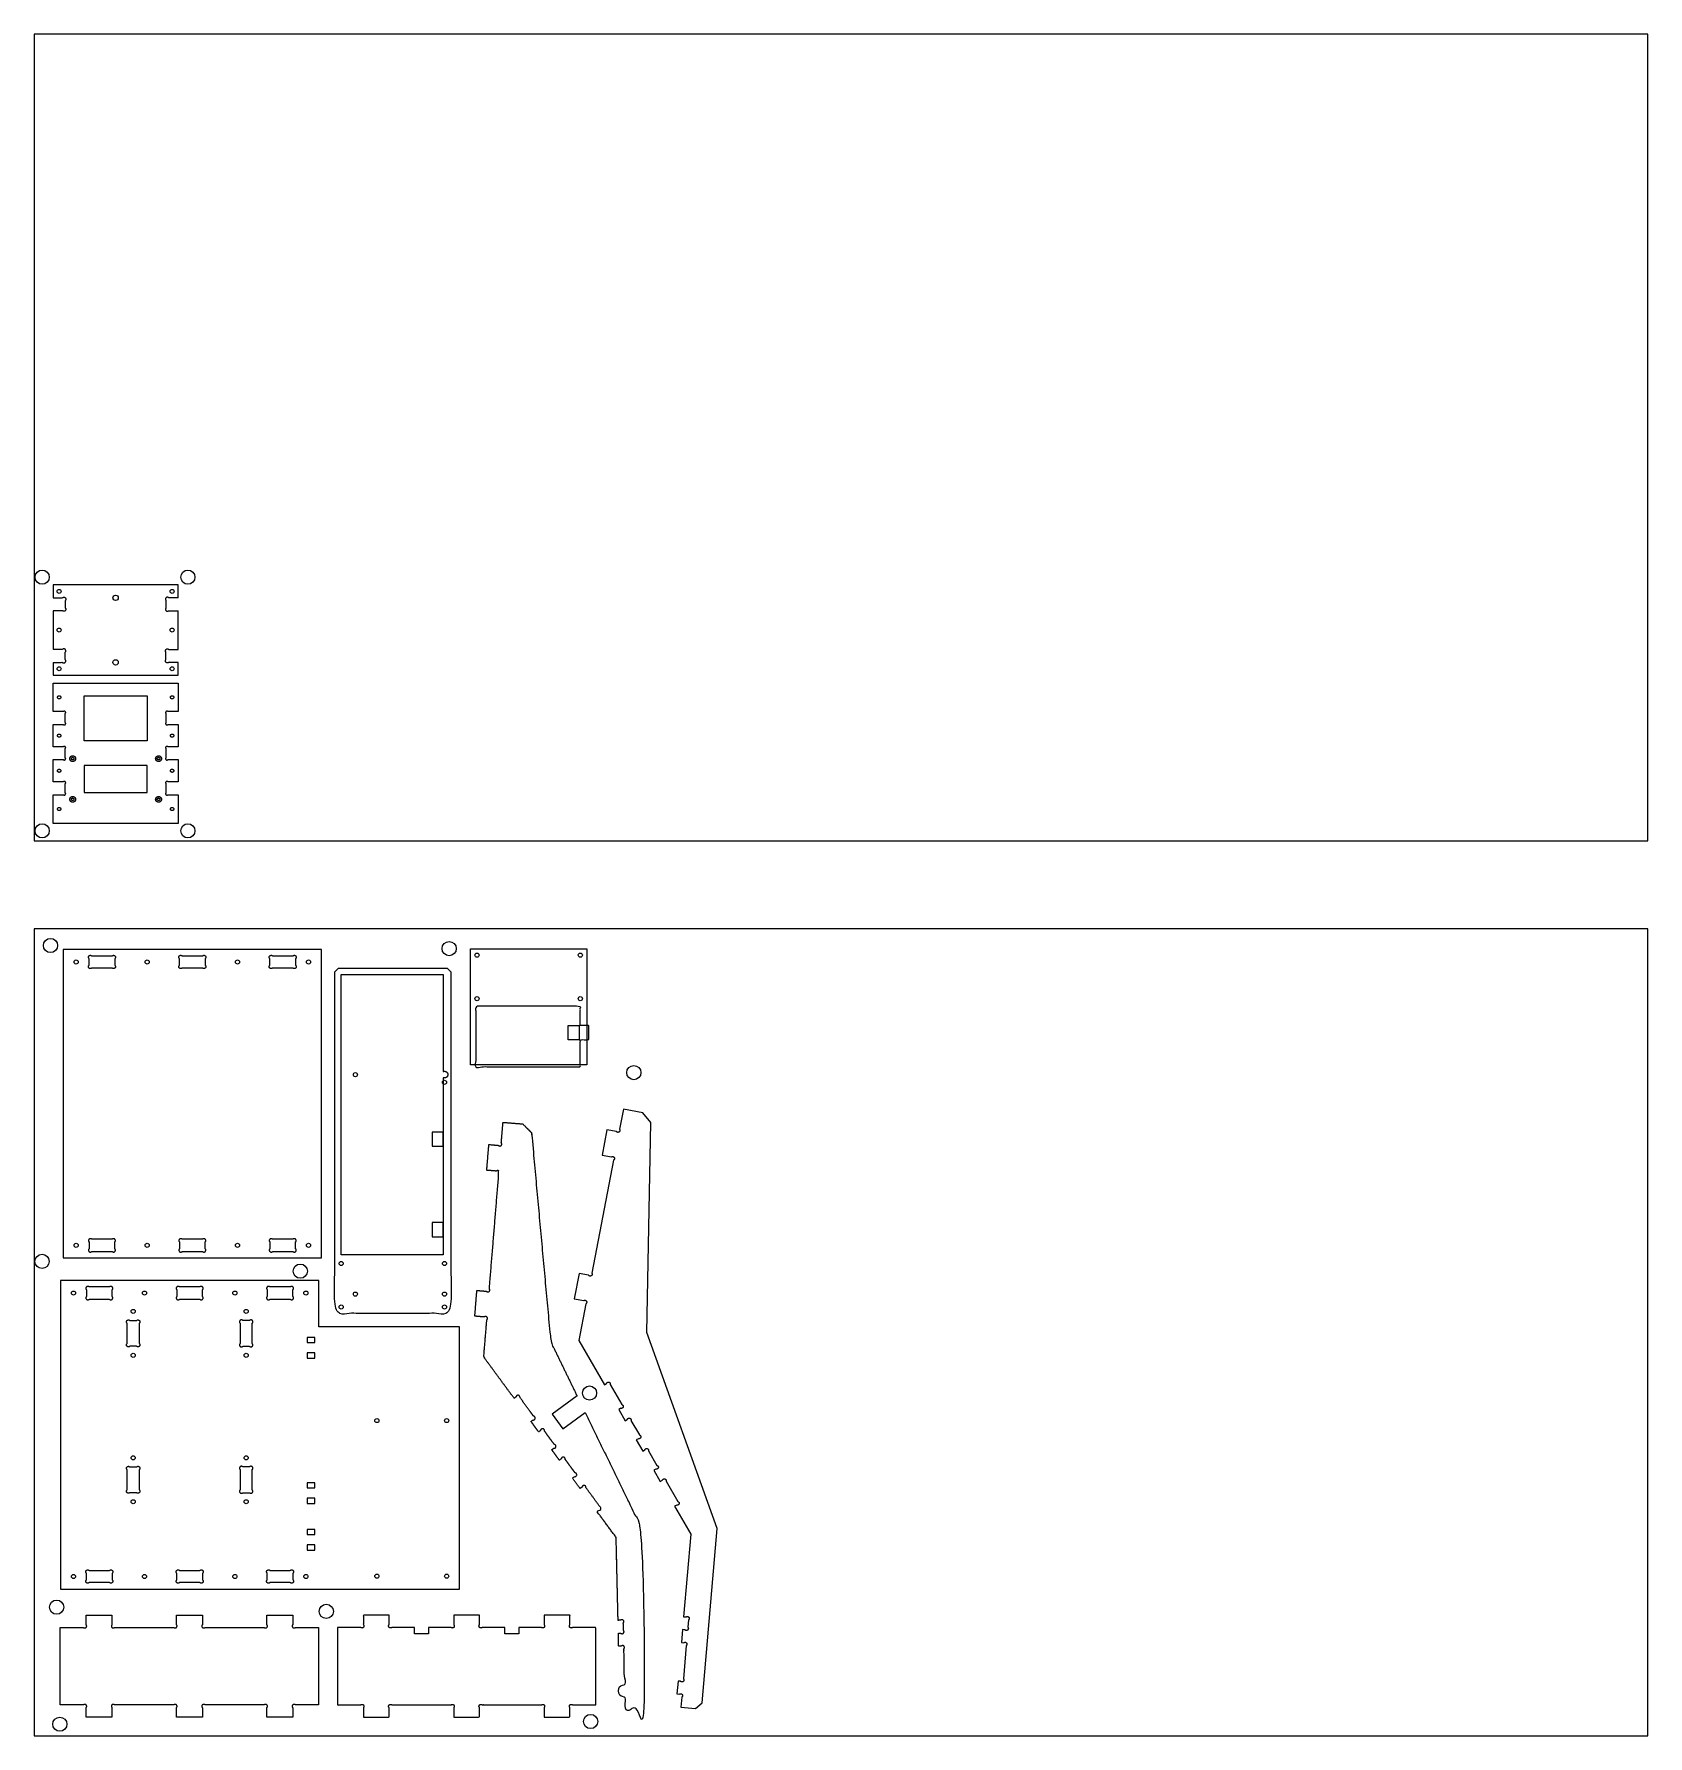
# Model space of a CAD drawing. Header units: millimetres. Extents: x 0 to 2500, y 0 to 2636.
import ezdxf

# ---------------------------------------------------------------- set-up
doc = ezdxf.new("R2010")
doc.units = ezdxf.units.MM
doc.header["$MEASUREMENT"] = 0
for name, color, linetype, true_color in [('cutout', 18, 'Continuous', 0x000000), ('drill 17mm', 30, 'Continuous', 0xff7f00), ('drill through', 111, 'Continuous', 0x7fffbf), ('HOLD DOWN', 40, 'Continuous', 0xffbf00), ('plat ref 8mm material', 18, 'Continuous', 0x000000), ('plate ref 19mm material', 18, 'Continuous', 0x000000), ('pocket 14mm', 6, 'Continuous', 0xff00ff), ('pocket 17mm', 15, 'Continuous', 0xbf3f3f), ('pocket 3mm', 30, 'Continuous', 0xff7f00)]:
    doc.layers.add(name, color=color, linetype=linetype, true_color=true_color)

msp = doc.modelspace()

# ---------------------------------------------------------------- linework, layer by layer
at = {"layer": 'cutout'}
for p, q in [((465.8, 1183.4), (471.8, 1189.4)), ((639.8, 1189.4), (645.8, 1183.4))]:
    msp.add_line(p, q, dxfattribs=at)
for points in [[(223.4, 1763), (223.4, 1783), (29.4, 1783), (29.4, 1763)], [(29.4, 1743), (29.4, 1683)], [(223.4, 1683), (223.4, 1743)], [(29.4, 1663), (29.4, 1643), (223.4, 1643), (223.4, 1663)], [(29.4, 1586.7), (29.4, 1631), (223.4, 1631), (223.4, 1586.7), (207.3, 1586.7)], [(45.4, 1586.7), (29.4, 1586.7)], [(48.4, 1569.7), (48.4, 1583.7)], [(204.4, 1583.7), (204.4, 1569.7)], [(45.4, 1532.3), (29.4, 1532.3), (29.4, 1566.7), (45.4, 1566.7)], [(207.3, 1566.7), (223.4, 1566.7), (223.4, 1532.3), (207.3, 1532.3)], [(48.4, 1515.3), (48.4, 1529.4)], [(204.4, 1529.4), (204.4, 1515.3)], [(45.4, 1478), (29.4, 1478), (29.4, 1512.3), (45.4, 1512.3)], [(207.3, 1512.3), (223.4, 1512.3), (223.4, 1478), (207.3, 1478)], [(207.3, 1458), (223.4, 1458), (223.4, 1413.6), (29.4, 1413.6), (29.4, 1458), (45.4, 1458)], [(48.4, 1460.9), (48.4, 1475)], [(204.4, 1475), (204.4, 1460.9)], [(85.2, 1193.7), (85.2, 1204.2)], [(89.5, 1208.4), (121, 1208.4)], [(121, 1189.4), (89.5, 1189.4)], [(125.2, 1204.2), (125.2, 1193.7)], [(225.2, 1193.7), (225.2, 1204.2)], [(229.5, 1208.4), (261, 1208.4)], [(261, 1189.4), (229.5, 1189.4)], [(265.2, 1204.2), (265.2, 1193.7)], [(365.2, 1193.7), (365.2, 1204.2)], [(369.5, 1208.4), (401, 1208.4)], [(401, 1189.4), (369.5, 1189.4)], [(405.2, 1204.2), (405.2, 1193.7)], [(1003.5, 60.2), (1002.1, 44.5), (1024.7, 42.6), (1034.8, 51.1), (1058.2, 321.5), (949.4, 625.1), (955.2, 950.1), (943.1, 965.2), (913, 971), (907, 939.7)], [(902, 936.3), (887.5, 939.1), (879.9, 899.8), (894.4, 897)], [(897.8, 892.1), (864, 717)], [(85.2, 765.2), (85.2, 754.7)], [(121, 769.4), (89.5, 769.4)], [(125.2, 754.7), (125.2, 765.2)], [(225.2, 765.2), (225.2, 754.7)], [(261, 769.4), (229.5, 769.4)], [(265.2, 754.7), (265.2, 765.2)], [(365.2, 765.2), (365.2, 754.7)], [(401, 769.4), (369.5, 769.4)], [(405.2, 754.7), (405.2, 765.2)], [(89.5, 750.4), (121, 750.4)], [(229.5, 750.4), (261, 750.4)], [(369.5, 750.4), (401, 750.4)], [(859, 713.7), (844.5, 716.5), (836.9, 677.2), (851.4, 674.4)], [(441.1, 633.5), (441.1, 705.5), (41.1, 705.5), (41.1, 227.5)], [(81.1, 691.2), (81.1, 680.7)], [(116.9, 695.5), (85.4, 695.5)], [(121.1, 680.7), (121.1, 691.2)], [(221.1, 691.2), (221.1, 680.7)], [(256.9, 695.5), (225.4, 695.5)], [(261.1, 680.7), (261.1, 691.2)], [(361.1, 691.2), (361.1, 680.7)], [(396.9, 695.5), (365.4, 695.5)], [(401.1, 680.7), (401.1, 691.2)], [(85.4, 676.5), (116.9, 676.5)], [(225.4, 676.5), (256.9, 676.5)], [(365.4, 676.5), (396.9, 676.5)], [(854.8, 669.4), (843.8, 612.8), (883.5, 544.1), (886.8, 545.9)], [(144.1, 607.8), (144.1, 639.3)], [(148.4, 643.6), (158.9, 643.6)], [(163.1, 639.3), (163.1, 607.8)], [(319.1, 639.3), (319.1, 607.8)], [(333.9, 643.6), (323.4, 643.6)], [(338.1, 607.8), (338.1, 639.3)], [(659.1, 227.5), (659.1, 633.5), (441.1, 633.5)], [(158.9, 603.6), (148.4, 603.6)], [(323.4, 603.6), (333.9, 603.6)], [(892.6, 544.4), (910.5, 513.3)], [(841.2, 526.7), (802.6, 498.3), (819.1, 475.8), (853.7, 501.1)], [(909, 507.5), (905.7, 505.6), (915.7, 488.3), (918.9, 490.2)], [(924.7, 488.6), (937.7, 466.2)], [(936.1, 460.4), (932.9, 458.6), (942.9, 441.2), (946.1, 443.1)], [(951.9, 441.6), (964.9, 419.1)], [(144.1, 381.1), (144.1, 412.6)], [(148.4, 416.8), (158.9, 416.8)], [(163.1, 412.6), (163.1, 381.1)], [(319.1, 412.6), (319.1, 381.1)], [(333.9, 416.8), (323.4, 416.8)], [(338.1, 381.1), (338.1, 412.6)], [(963.3, 413.4), (960.1, 411.5), (970.1, 394.2), (973.3, 396)], [(158.9, 376.8), (148.4, 376.8)], [(323.4, 376.8), (333.9, 376.8)], [(979.1, 394.5), (997, 363.4)], [(995.5, 357.6), (992.2, 355.7), (1017.2, 312.4), (1006.2, 184.7), (1009.9, 184.4)], [(81.1, 241.7), (81.1, 252.2)], [(85.4, 256.5), (116.9, 256.5)], [(116.9, 237.5), (85.4, 237.5)], [(121.1, 252.2), (121.1, 241.7)], [(221.1, 241.7), (221.1, 252.2)], [(225.4, 256.5), (256.9, 256.5)], [(256.9, 237.5), (225.4, 237.5)], [(261.1, 252.2), (261.1, 241.7)], [(361.1, 241.7), (361.1, 252.2)], [(365.4, 256.5), (396.9, 256.5)], [(396.9, 237.5), (365.4, 237.5)], [(401.1, 252.2), (401.1, 241.7)], [(41.1, 227.5), (441.1, 227.5)], [(441.1, 227.5), (659.1, 227.5)], [(80.7, 172.3), (80.7, 187.1), (120.7, 187.1), (120.7, 172.3)], [(220.7, 172.3), (220.7, 187.1), (260.7, 187.1), (260.7, 172.3)], [(360.7, 172.3), (360.7, 187.1), (400.7, 187.1), (400.7, 172.3)], [(76.4, 48.1), (40.7, 48.1), (40.7, 168.1), (76.4, 168.1)], [(124.9, 168.1), (216.4, 168.1)], [(264.9, 168.1), (356.4, 168.1)], [(404.9, 168.1), (440.7, 168.1)], [(440.7, 168.1), (440.7, 48.1), (404.9, 48.1)], [(611.1, 168.1), (611.1, 158.1), (589.1, 158.1)], [(589.1, 158.1), (589.1, 168.1)], [(751.1, 168.1), (751.1, 158.1), (729.1, 158.1)], [(729.1, 158.1), (729.1, 168.1)], [(1008.2, 164.4), (1004.5, 164.8), (1002.8, 144.8), (1006.5, 144.5)], [(1013.8, 179.8), (1012.8, 168.3)], [(1010.4, 139.9), (1005.9, 88.6)], [(1001.3, 84.7), (997.6, 85.1), (995.9, 65.1), (999.6, 64.8)], [(120.7, 43.8), (120.7, 29.1), (80.7, 29.1), (80.7, 43.8)], [(216.4, 48.1), (124.9, 48.1)], [(260.7, 43.8), (260.7, 29.1), (220.7, 29.1), (220.7, 43.8)], [(356.4, 48.1), (264.9, 48.1)], [(400.7, 43.8), (400.7, 29.1), (360.7, 29.1), (360.7, 43.8)]]:
    msp.add_lwpolyline(points, dxfattribs=at)
for points in [[(77.4, 1503.3), (77.4, 1461.3), (175.4, 1461.3), (175.4, 1503.3)], [(445.2, 1218.4), (45.2, 1218.4), (45.2, 740.4), (445.2, 740.4)], [(676.2, 1039.5), (676.2, 1219.5), (856.2, 1219.5), (856.2, 1039.5)], [(827.2, 1078.5), (827.2, 1100.5), (844.2, 1100.5), (844.2, 1078.5)], [(616.8, 935.4), (616.8, 913.4), (633.8, 913.4), (633.8, 935.4)], [(616.8, 795.4), (616.8, 773.4), (633.8, 773.4), (633.8, 795.4)], [(435.1, 609.4), (435.1, 617.4), (423.1, 617.4), (423.1, 609.4)], [(435.1, 585.4), (435.1, 593.4), (423.1, 593.4), (423.1, 585.4)], [(435.1, 384.1), (435.1, 392.1), (423.1, 392.1), (423.1, 384.1)], [(435.1, 360.1), (435.1, 368.1), (423.1, 368.1), (423.1, 360.1)], [(435.1, 311.9), (435.1, 319.9), (423.1, 319.9), (423.1, 311.9)], [(435.1, 287.9), (435.1, 295.9), (423.1, 295.9), (423.1, 287.9)]]:
    msp.add_lwpolyline(points, close=True, dxfattribs=at)
for centre, radius in [((38.9, 1773), 3.1), ((126.4, 1763), 4.1), ((213.9, 1773), 3.1), ((38.9, 1713), 3.1), ((213.9, 1713), 3.1), ((126.4, 1663), 4.1), ((38.9, 1653), 3.1), ((213.9, 1653), 3.1), ((65.2, 1198.9), 3.2), ((175.2, 1198.9), 3.2), ((315.2, 1198.9), 3.2), ((425.2, 1198.9), 3.2), ((65.2, 759.9), 3.2), ((175.2, 759.9), 3.2), ((315.2, 759.9), 3.2), ((425.2, 759.9), 3.2), ((61.1, 686), 3.2), ((171.1, 686), 3.2), ((311.1, 686), 3.2), ((421.1, 686), 3.2), ((153.6, 657.6), 3.2), ((328.6, 657.6), 3.2), ((153.6, 589.6), 3.2), ((328.6, 589.6), 3.2), ((531.1, 488.5), 3.2), ((639.1, 488.5), 3.2), ((153.6, 430.8), 3.2), ((328.6, 430.8), 3.2), ((153.6, 362.8), 3.2), ((328.6, 362.8), 3.2), ((61.1, 247), 3.2), ((171.1, 247), 3.2), ((311.1, 247), 3.2), ((421.1, 247), 3.2), ((531.1, 247.5), 3.2), ((639.1, 247.5), 3.2)]:
    msp.add_circle(centre, radius, dxfattribs=at)
for points, weights, knots in [([(29.4, 1763), (39.3, 1763), (44.1, 1763), (46.3, 1765.1), (48.4, 1763), (50.5, 1760.9), (48.4, 1758.7), (48.4, 1754), (48.4, 1747.2), (50.5, 1745.1), (48.4, 1743), (46.3, 1740.9), (44.1, 1743), (39.3, 1743), (29.4, 1743)], [1, 1, 1, 0.707106781187, 1, 0.707106781187, 1, 1, 1, 0.707106781187, 1, 0.707106781187, 1, 1, 1], [5.550924, 5.550924, 5.550924, 15.227108, 15.227108, 19.939497, 19.939497, 24.651886, 24.651886, 56.166604, 56.166604, 60.878993, 60.878993, 65.591382, 65.591382, 75.267566, 75.267566, 75.267566]), ([(223.4, 1763), (213.5, 1763), (208.6, 1763), (206.5, 1765.1), (204.4, 1763), (202.3, 1760.9), (204.4, 1758.7), (204.4, 1754), (204.4, 1747.2), (202.3, 1745.1), (204.4, 1743), (206.5, 1740.9), (208.6, 1743), (213.5, 1743), (223.4, 1743)], [1, 1, 1, 0.707106781187, 1, 0.707106781187, 1, 1, 1, 0.707106781187, 1, 0.707106781187, 1, 1, 1], [5.550924, 5.550924, 5.550924, 15.227108, 15.227108, 19.939497, 19.939497, 24.651886, 24.651886, 56.166604, 56.166604, 60.878993, 60.878993, 65.591382, 65.591382, 75.267566, 75.267566, 75.267566]), ([(29.4, 1663), (39.3, 1663), (44.1, 1663), (46.3, 1660.9), (48.4, 1663), (50.5, 1665.1), (48.4, 1667.2), (48.4, 1672), (48.4, 1678.7), (50.5, 1680.9), (48.4, 1683), (46.3, 1685.1), (44.1, 1683), (39.3, 1683), (29.4, 1683)], [1, 1, 1, 0.707106781187, 1, 0.707106781187, 1, 1, 1, 0.707106781187, 1, 0.707106781187, 1, 1, 1], [5.550924, 5.550924, 5.550924, 15.227108, 15.227108, 19.939497, 19.939497, 24.651886, 24.651886, 56.166604, 56.166604, 60.878993, 60.878993, 65.591382, 65.591382, 75.267566, 75.267566, 75.267566]), ([(223.4, 1663), (213.5, 1663), (208.6, 1663), (206.5, 1660.9), (204.4, 1663), (202.3, 1665.1), (204.4, 1667.2), (204.4, 1672), (204.4, 1678.7), (202.3, 1680.9), (204.4, 1683), (206.5, 1685.1), (208.6, 1683), (213.5, 1683), (223.4, 1683)], [1, 1, 1, 0.707106781187, 1, 0.707106781187, 1, 1, 1, 0.707106781187, 1, 0.707106781187, 1, 1, 1], [5.550924, 5.550924, 5.550924, 15.227108, 15.227108, 19.939497, 19.939497, 24.651886, 24.651886, 56.166604, 56.166604, 60.878993, 60.878993, 65.591382, 65.591382, 75.267566, 75.267566, 75.267566]), ([(41.4, 1608.9), (41.4, 1611.4), (38.9, 1611.4), (36.4, 1611.4), (36.4, 1608.9), (36.4, 1606.4), (38.9, 1606.4), (41.4, 1606.4), (41.4, 1608.9)], [1, 0.707106781187, 1, 0.707106781187, 1, 0.707106781187, 1, 0.707106781187, 1], [0, 0, 0, 3.926991, 3.926991, 7.853982, 7.853982, 11.780972, 11.780972, 15.707963, 15.707963, 15.707963]), ([(216.4, 1608.9), (216.4, 1611.4), (213.9, 1611.4), (211.4, 1611.4), (211.4, 1608.9), (211.4, 1606.4), (213.9, 1606.4), (216.4, 1606.4), (216.4, 1608.9)], [1, 0.707106781187, 1, 0.707106781187, 1, 0.707106781187, 1, 0.707106781187, 1], [0, 0, 0, 3.926991, 3.926991, 7.853982, 7.853982, 11.780972, 11.780972, 15.707963, 15.707963, 15.707963]), ([(41.4, 1549.5), (41.4, 1552), (38.9, 1552), (36.4, 1552), (36.4, 1549.5), (36.4, 1547), (38.9, 1547), (41.4, 1547), (41.4, 1549.5)], [1, 0.707106781187, 1, 0.707106781187, 1, 0.707106781187, 1, 0.707106781187, 1], [0, 0, 0, 3.926991, 3.926991, 7.853982, 7.853982, 11.780972, 11.780972, 15.707963, 15.707963, 15.707963]), ([(216.4, 1549.5), (216.4, 1552), (213.9, 1552), (211.4, 1552), (211.4, 1549.5), (211.4, 1547), (213.9, 1547), (216.4, 1547), (216.4, 1549.5)], [1, 0.707106781187, 1, 0.707106781187, 1, 0.707106781187, 1, 0.707106781187, 1], [0, 0, 0, 3.926991, 3.926991, 7.853982, 7.853982, 11.780972, 11.780972, 15.707963, 15.707963, 15.707963]), ([(61.9, 1513.8), (61.9, 1515.9), (59.9, 1515.9), (57.8, 1515.9), (57.8, 1513.8), (57.8, 1511.8), (59.9, 1511.8), (61.9, 1511.8), (61.9, 1513.8)], [1, 0.707106781187, 1, 0.707106781187, 1, 0.707106781187, 1, 0.707106781187, 1], [0, 0, 0, 3.220132, 3.220132, 6.440265, 6.440265, 9.660397, 9.660397, 12.88053, 12.88053, 12.88053]), ([(194.9, 1513.8), (194.9, 1515.9), (192.9, 1515.9), (190.8, 1515.9), (190.8, 1513.8), (190.8, 1511.8), (192.9, 1511.8), (194.9, 1511.8), (194.9, 1513.8)], [1, 0.707106781187, 1, 0.707106781187, 1, 0.707106781187, 1, 0.707106781187, 1], [0, 0, 0, 3.220132, 3.220132, 6.440265, 6.440265, 9.660397, 9.660397, 12.88053, 12.88053, 12.88053]), ([(41.4, 1495.1), (41.4, 1497.6), (38.9, 1497.6), (36.4, 1497.6), (36.4, 1495.1), (36.4, 1492.6), (38.9, 1492.6), (41.4, 1492.6), (41.4, 1495.1)], [1, 0.707106781187, 1, 0.707106781187, 1, 0.707106781187, 1, 0.707106781187, 1], [0, 0, 0, 3.926991, 3.926991, 7.853982, 7.853982, 11.780972, 11.780972, 15.707963, 15.707963, 15.707963]), ([(216.4, 1495.1), (216.4, 1497.6), (213.9, 1497.6), (211.4, 1497.6), (211.4, 1495.1), (211.4, 1492.6), (213.9, 1492.6), (216.4, 1492.6), (216.4, 1495.1)], [1, 0.707106781187, 1, 0.707106781187, 1, 0.707106781187, 1, 0.707106781187, 1], [0, 0, 0, 3.926991, 3.926991, 7.853982, 7.853982, 11.780972, 11.780972, 15.707963, 15.707963, 15.707963]), ([(61.9, 1450.8), (61.9, 1452.9), (59.9, 1452.9), (57.8, 1452.9), (57.8, 1450.8), (57.8, 1448.8), (59.9, 1448.8), (61.9, 1448.8), (61.9, 1450.8)], [1, 0.707106781187, 1, 0.707106781187, 1, 0.707106781187, 1, 0.707106781187, 1], [0, 0, 0, 3.220132, 3.220132, 6.440265, 6.440265, 9.660397, 9.660397, 12.88053, 12.88053, 12.88053]), ([(194.9, 1450.8), (194.9, 1452.9), (192.9, 1452.9), (190.8, 1452.9), (190.8, 1450.8), (190.8, 1448.8), (192.9, 1448.8), (194.9, 1448.8), (194.9, 1450.8)], [1, 0.707106781187, 1, 0.707106781187, 1, 0.707106781187, 1, 0.707106781187, 1], [0, 0, 0, 3.220132, 3.220132, 6.440265, 6.440265, 9.660397, 9.660397, 12.88053, 12.88053, 12.88053]), ([(41.4, 1435.8), (41.4, 1438.3), (38.9, 1438.3), (36.4, 1438.3), (36.4, 1435.8), (36.4, 1433.3), (38.9, 1433.3), (41.4, 1433.3), (41.4, 1435.8)], [1, 0.707106781187, 1, 0.707106781187, 1, 0.707106781187, 1, 0.707106781187, 1], [0, 0, 0, 3.926991, 3.926991, 7.853982, 7.853982, 11.780972, 11.780972, 15.707963, 15.707963, 15.707963]), ([(216.4, 1435.8), (216.4, 1438.3), (213.9, 1438.3), (211.4, 1438.3), (211.4, 1435.8), (211.4, 1433.3), (213.9, 1433.3), (216.4, 1433.3), (216.4, 1435.8)], [1, 0.707106781187, 1, 0.707106781187, 1, 0.707106781187, 1, 0.707106781187, 1], [0, 0, 0, 3.926991, 3.926991, 7.853982, 7.853982, 11.780972, 11.780972, 15.707963, 15.707963, 15.707963]), ([(746.6, 525.2), (745.1, 524.1), (743.6, 523), (720.1, 555), (696.6, 587), (699, 615.7), (701.4, 644.4), (703.6, 646.4), (701.7, 648.7), (699.8, 651), (697.5, 649), (690.1, 649.6), (682.8, 650.2), (684.4, 670.2), (686, 690.1), (693.4, 689.5), (700.7, 688.9), (702.7, 686.6), (705, 688.5), (707.3, 690.5), (705.3, 692.8), (712.6, 781.6), (719.9, 870.4), (722.2, 872.4), (720.2, 874.7), (718.3, 877), (716, 875), (708.6, 875.6), (701.3, 876.2), (702.9, 896.1), (704.5, 916.1), (711.9, 915.5), (719.2, 914.9), (721.2, 912.6), (723.5, 914.5), (725.8, 916.5), (723.8, 918.8), (725.1, 934.7), (726.4, 950.5), (741.7, 949.3), (757, 948), (763.8, 941.2), (770.7, 934.4), (785.5, 772.5), (800.3, 610.7), (820.8, 568.7), (841.2, 526.7)], [1, 1, 1, 1, 1, 1, 1, 0.707106781187, 1, 0.707106781187, 1, 1, 1, 1, 1, 1, 1, 0.707106781187, 1, 0.707106781187, 1, 1, 1, 0.707106781187, 1, 0.707106781187, 1, 1, 1, 1, 1, 1, 1, 0.707106781187, 1, 0.707106781187, 1, 1, 1, 1, 1, 1, 1, 1, 1, 1, 1], [-1880.857613, -1880.857613, -1880.857613, -1877.100254, -1877.100254, -1799.903688, -1799.903688, -1747.344985, -1747.344985, -1742.632596, -1742.632596, -1737.920207, -1737.920207, -1723.162848, -1723.162848, -1683.162848, -1683.162848, -1668.405489, -1668.405489, -1663.6931, -1663.6931, -1658.980711, -1658.980711, -1496.486425, -1496.486425, -1491.774036, -1491.774036, -1487.061648, -1487.061648, -1472.304288, -1472.304288, -1432.304288, -1432.304288, -1417.546929, -1417.546929, -1412.83454, -1412.83454, -1408.122151, -1408.122151, -1379.051743, -1379.051743, -1348.409168, -1348.409168, -1329.05016, -1329.05016, -1022.930491, -1022.930491, -929.38789, -929.38789, -929.38789]), ([(853.7, 501.1), (897.5, 410.9), (941.4, 320.8), (944.6, 185.1), (947.7, 49.4), (943.1, 44.6), (938.5, 39.8), (927.2, 39.6), (915.9, 39.3), (915.7, 47.2), (915.5, 55.1), (917.6, 57.2), (915.4, 59.3), (913.3, 61.4), (911.2, 59.2), (909.3, 59.2), (907.4, 59.1), (907.2, 69.1), (907, 79.1), (908.9, 79.2), (910.7, 79.2), (912.9, 77.1), (915, 79.3), (917, 81.5), (914.9, 83.5), (914.3, 109.3), (913.7, 135), (915.8, 137.2), (913.6, 139.3), (911.4, 141.3), (909.4, 139.2), (907.5, 139.1), (905.6, 139.1), (905.4, 149.1), (905.1, 159.1), (907, 159.1), (908.9, 159.2), (911.1, 157.1), (913.1, 159.3), (915.2, 161.4), (913, 163.5), (912.9, 169.3), (912.8, 175), (914.8, 177.2), (912.7, 179.3), (910.5, 181.3), (908.4, 179.2), (906.6, 179.1), (904.7, 179.1), (903.2, 243.2), (901.7, 307.3), (887, 327.4), (872.2, 347.6), (873.7, 348.7), (875.2, 349.8), (878.2, 349.4), (878.6, 352.3), (879.1, 355.3), (876.1, 355.7), (865.5, 370.2), (854.9, 384.7), (855.4, 387.6), (852.4, 388.1), (849.4, 388.6), (849, 385.6), (847.5, 384.5), (845.9, 383.4), (840, 391.4), (834.1, 399.5), (835.6, 400.6), (837.1, 401.7), (840.1, 401.3), (840.6, 404.2), (841, 407.2), (838.1, 407.6), (830.4, 418.1), (822.8, 428.5), (823.2, 431.5), (820.2, 431.9), (817.3, 432.4), (816.8, 429.4), (815.3, 428.3), (813.8, 427.2), (807.9, 435.3), (802, 443.3), (803.5, 444.4), (805, 445.6), (808, 445.1), (808.4, 448.1), (808.9, 451), (805.9, 451.5), (798.3, 461.9), (790.6, 472.4), (791.1, 475.3), (788.1, 475.8), (785.1, 476.2), (784.7, 473.3), (783.2, 472.2), (781.6, 471), (775.7, 479.1), (769.8, 487.2), (771.3, 488.3), (772.9, 489.4), (775.8, 488.9), (776.3, 491.9), (776.7, 494.9), (773.8, 495.3), (763.2, 509.8), (752.6, 524.3), (753, 527.2), (750, 527.7), (747.1, 528.1), (746.6, 525.2)], [1, 1, 1, 1, 1, 1, 1, 1, 1, 1, 1, 0.707106781187, 1, 0.707106781187, 1, 1, 1, 1, 1, 1, 1, 0.707106781187, 1, 0.707106781187, 1, 1, 1, 0.707106781187, 1, 0.707106781187, 1, 1, 1, 1, 1, 1, 1, 0.707106781187, 1, 0.707106781187, 1, 1, 1, 0.707106781187, 1, 0.707106781187, 1, 1, 1, 1, 1, 1, 1, 1, 1, 0.707106781187, 1, 0.707106781187, 1, 1, 1, 0.707106781187, 1, 0.707106781187, 1, 1, 1, 1, 1, 1, 1, 0.707106781187, 1, 0.707106781187, 1, 1, 1, 0.707106781187, 1, 0.707106781187, 1, 1, 1, 1, 1, 1, 1, 0.707106781187, 1, 0.707106781187, 1, 1, 1, 0.707106781187, 1, 0.707106781187, 1, 1, 1, 1, 1, 1, 1, 0.707106781187, 1, 0.707106781187, 1, 1, 1, 0.707106781187, 1, 0.707106781187, 1], [-900.905678, -900.905678, -900.905678, -700.199289, -700.199289, -688.033905, -688.033905, -674.760799, -674.760799, -652.147116, -652.147116, -636.389756, -636.389756, -631.677367, -631.677367, -626.964979, -626.964979, -623.207619, -623.207619, -603.207619, -603.207619, -599.45026, -599.45026, -594.737871, -594.737871, -590.025482, -590.025482, -538.510763, -538.510763, -533.798374, -533.798374, -529.085985, -529.085985, -525.328626, -525.328626, -505.328626, -505.328626, -501.571267, -501.571267, -496.858878, -496.858878, -492.146489, -492.146489, -480.63177, -480.63177, -475.919381, -475.919381, -471.206992, -471.206992, -467.449633, -467.449633, -327.449633, -327.449633, -278.832017, -278.832017, -275.074658, -275.074658, -270.362269, -270.362269, -265.64988, -265.64988, -229.773998, -229.773998, -225.061609, -225.061609, -220.34922, -220.34922, -216.59186, -216.59186, -197.144814, -197.144814, -193.387455, -193.387455, -188.675066, -188.675066, -183.962677, -183.962677, -158.086795, -158.086795, -153.374406, -153.374406, -148.662017, -148.662017, -144.904657, -144.904657, -125.457611, -125.457611, -121.700252, -121.700252, -116.987863, -116.987863, -112.275474, -112.275474, -86.399592, -86.399592, -81.687203, -81.687203, -76.974814, -76.974814, -73.217455, -73.217455, -53.770408, -53.770408, -50.013049, -50.013049, -45.30066, -45.30066, -40.588271, -40.588271, -4.712389, -4.712389, 0, 0, 4.712389, 4.712389, 4.712389]), ([(589.1, 168.1), (571.7, 168.1), (554.4, 168.1), (552.2, 166), (550.1, 168.1), (548, 170.2), (550.1, 172.3), (550.1, 179.7), (550.1, 187.1), (530.1, 187.1), (510.1, 187.1), (510.1, 179.7), (510.1, 172.3), (512.2, 170.2), (510.1, 168.1), (508, 166), (505.9, 168.1), (488, 168.1), (470.1, 168.1), (470.1, 108.1), (470.1, 48.1), (488, 48.1), (505.9, 48.1), (508, 50.2), (510.1, 48.1), (512.2, 46), (510.1, 43.8), (510.1, 36.5), (510.1, 29.1), (530.1, 29.1), (550.1, 29.1), (550.1, 36.5), (550.1, 43.8)], [1, 1, 1, 0.707106781187, 1, 0.707106781187, 1, 1, 1, 1, 1, 1, 1, 0.707106781187, 1, 0.707106781187, 1, 1, 1, 1, 1, 1, 1, 0.707106781187, 1, 0.707106781187, 1, 1, 1, 1, 1, 1, 1], [-437.81849, -437.81849, -437.81849, -403.06113, -403.06113, -398.348741, -398.348741, -393.636352, -393.636352, -378.878993, -378.878993, -338.878993, -338.878993, -324.121634, -324.121634, -319.409245, -319.409245, -314.696856, -314.696856, -278.939497, -278.939497, -158.939497, -158.939497, -123.182137, -123.182137, -118.469748, -118.469748, -113.757359, -113.757359, -99, -99, -59, -59, -44.242641, -44.242641, -44.242641]), ([(550.1, 43.8), (548, 46), (550.1, 48.1), (552.2, 50.2), (554.4, 48.1), (600.1, 48.1), (645.9, 48.1), (648, 50.2), (650.1, 48.1), (652.2, 46), (650.1, 43.8), (650.1, 36.5), (650.1, 29.1), (670.1, 29.1), (690.1, 29.1), (690.1, 36.5), (690.1, 43.8), (688, 46), (690.1, 48.1), (692.2, 50.2), (694.4, 48.1), (740.1, 48.1), (785.9, 48.1), (788, 50.2), (790.1, 48.1), (792.2, 46), (790.1, 43.8), (790.1, 36.5), (790.1, 29.1), (810.1, 29.1), (830.1, 29.1), (830.1, 36.5), (830.1, 43.8), (828, 46), (830.1, 48.1), (832.2, 50.2), (834.4, 48.1), (852.2, 48.1), (870.1, 48.1), (870.1, 108.1), (870.1, 168.1), (852.2, 168.1), (834.4, 168.1), (832.2, 166), (830.1, 168.1), (828, 170.2), (830.1, 172.3), (830.1, 179.7), (830.1, 187.1), (810.1, 187.1), (790.1, 187.1), (790.1, 179.7), (790.1, 172.3), (792.2, 170.2), (790.1, 168.1), (788, 166), (785.9, 168.1), (768.5, 168.1), (751.1, 168.1)], [1, 0.707106781187, 1, 0.707106781187, 1, 1, 1, 0.707106781187, 1, 0.707106781187, 1, 1, 1, 1, 1, 1, 1, 0.707106781187, 1, 0.707106781187, 1, 1, 1, 0.707106781187, 1, 0.707106781187, 1, 1, 1, 1, 1, 1, 1, 0.707106781187, 1, 0.707106781187, 1, 1, 1, 1, 1, 1, 1, 0.707106781187, 1, 0.707106781187, 1, 1, 1, 1, 1, 1, 1, 0.707106781187, 1, 0.707106781187, 1, 1, 1], [-1323.5166, -1323.5166, -1323.5166, -1318.804211, -1318.804211, -1314.091822, -1314.091822, -1222.577103, -1222.577103, -1217.864714, -1217.864714, -1213.152325, -1213.152325, -1198.394966, -1198.394966, -1158.394966, -1158.394966, -1143.637607, -1143.637607, -1138.925218, -1138.925218, -1134.212829, -1134.212829, -1042.69811, -1042.69811, -1037.985721, -1037.985721, -1033.273332, -1033.273332, -1018.515973, -1018.515973, -978.515973, -978.515973, -963.758613, -963.758613, -959.046224, -959.046224, -954.333835, -954.333835, -918.576476, -918.576476, -798.576476, -798.576476, -762.819117, -762.819117, -758.106728, -758.106728, -753.394339, -753.394339, -738.63698, -738.63698, -698.63698, -698.63698, -683.87962, -683.87962, -679.167231, -679.167231, -674.454842, -674.454842, -639.697483, -639.697483, -639.697483]), ([(729.1, 168.1), (711.7, 168.1), (694.4, 168.1), (692.2, 166), (690.1, 168.1), (688, 170.2), (690.1, 172.3), (690.1, 179.7), (690.1, 187.1), (670.1, 187.1), (650.1, 187.1), (650.1, 179.7), (650.1, 172.3), (652.2, 170.2), (650.1, 168.1), (648, 166), (645.9, 168.1), (628.5, 168.1), (611.1, 168.1)], [1, 1, 1, 0.707106781187, 1, 0.707106781187, 1, 1, 1, 1, 1, 1, 1, 0.707106781187, 1, 0.707106781187, 1, 1, 1], [-617.697483, -617.697483, -617.697483, -582.940124, -582.940124, -578.227735, -578.227735, -573.515346, -573.515346, -558.757986, -558.757986, -518.757986, -518.757986, -504.000627, -504.000627, -499.288238, -499.288238, -494.575849, -494.575849, -459.81849, -459.81849, -459.81849]), ([(76.4, 168.1), (78.6, 166), (80.7, 168.1), (82.8, 170.2), (80.7, 172.3)], [1, 0.707106781187, 1, 0.707106781187, 1], [-14.137167, -14.137167, -14.137167, -9.424778, -9.424778, -4.712389, -4.712389, -4.712389]), ([(120.7, 172.3), (118.6, 170.2), (120.7, 168.1), (122.8, 166), (124.9, 168.1)], [1, 0.707106781187, 1, 0.707106781187, 1], [4.712389, 4.712389, 4.712389, 9.424778, 9.424778, 14.137167, 14.137167, 14.137167]), ([(216.4, 168.1), (218.6, 166), (220.7, 168.1), (222.8, 170.2), (220.7, 172.3)], [1, 0.707106781187, 1, 0.707106781187, 1], [-14.137167, -14.137167, -14.137167, -9.424778, -9.424778, -4.712389, -4.712389, -4.712389]), ([(260.7, 172.3), (258.6, 170.2), (260.7, 168.1), (262.8, 166), (264.9, 168.1)], [1, 0.707106781187, 1, 0.707106781187, 1], [4.712389, 4.712389, 4.712389, 9.424778, 9.424778, 14.137167, 14.137167, 14.137167]), ([(356.4, 168.1), (358.6, 166), (360.7, 168.1), (362.8, 170.2), (360.7, 172.3)], [1, 0.707106781187, 1, 0.707106781187, 1], [-14.137167, -14.137167, -14.137167, -9.424778, -9.424778, -4.712389, -4.712389, -4.712389]), ([(400.7, 172.3), (398.6, 170.2), (400.7, 168.1), (402.8, 166), (404.9, 168.1)], [1, 0.707106781187, 1, 0.707106781187, 1], [4.712389, 4.712389, 4.712389, 9.424778, 9.424778, 14.137167, 14.137167, 14.137167]), ([(80.7, 43.8), (82.8, 46), (80.7, 48.1), (78.6, 50.2), (76.4, 48.1)], [1, 0.707106781187, 1, 0.707106781187, 1], [4.712389, 4.712389, 4.712389, 9.424778, 9.424778, 14.137167, 14.137167, 14.137167]), ([(124.9, 48.1), (122.8, 50.2), (120.7, 48.1), (118.6, 46), (120.7, 43.8)], [1, 0.707106781187, 1, 0.707106781187, 1], [-14.137167, -14.137167, -14.137167, -9.424778, -9.424778, -4.712389, -4.712389, -4.712389]), ([(220.7, 43.8), (222.8, 46), (220.7, 48.1), (218.6, 50.2), (216.4, 48.1)], [1, 0.707106781187, 1, 0.707106781187, 1], [4.712389, 4.712389, 4.712389, 9.424778, 9.424778, 14.137167, 14.137167, 14.137167]), ([(264.9, 48.1), (262.8, 50.2), (260.7, 48.1), (258.6, 46), (260.7, 43.8)], [1, 0.707106781187, 1, 0.707106781187, 1], [-14.137167, -14.137167, -14.137167, -9.424778, -9.424778, -4.712389, -4.712389, -4.712389]), ([(360.7, 43.8), (362.8, 46), (360.7, 48.1), (358.6, 50.2), (356.4, 48.1)], [1, 0.707106781187, 1, 0.707106781187, 1], [4.712389, 4.712389, 4.712389, 9.424778, 9.424778, 14.137167, 14.137167, 14.137167]), ([(404.9, 48.1), (402.8, 50.2), (400.7, 48.1), (398.6, 46), (400.7, 43.8)], [1, 0.707106781187, 1, 0.707106781187, 1], [-14.137167, -14.137167, -14.137167, -9.424778, -9.424778, -4.712389, -4.712389, -4.712389])]:
    msp.add_rational_spline(points, weights, degree=2, knots=knots, dxfattribs=at)
for points in [[(48.4, 1586.7), (46.9, 1588.2), (45.4, 1586.7)], [(48.4, 1583.7), (49.9, 1585.2), (48.4, 1586.7)], [(204.4, 1586.7), (202.9, 1585.2), (204.4, 1583.7)], [(207.3, 1586.7), (205.9, 1588.2), (204.4, 1586.7)], [(45.4, 1566.7), (46.9, 1565.2), (48.4, 1566.7)], [(48.4, 1566.7), (49.9, 1568.2), (48.4, 1569.7)], [(204.4, 1569.7), (202.9, 1568.2), (204.4, 1566.7)], [(204.4, 1566.7), (205.9, 1565.2), (207.3, 1566.7)], [(48.4, 1532.3), (46.9, 1533.8), (45.4, 1532.3)], [(48.4, 1529.4), (49.9, 1530.8), (48.4, 1532.3)], [(204.4, 1532.3), (202.9, 1530.8), (204.4, 1529.4)], [(207.3, 1532.3), (205.9, 1533.8), (204.4, 1532.3)], [(45.4, 1512.3), (46.9, 1510.8), (48.4, 1512.3)], [(48.4, 1512.3), (49.9, 1513.8), (48.4, 1515.3)], [(204.4, 1515.3), (202.9, 1513.8), (204.4, 1512.3)], [(204.4, 1512.3), (205.9, 1510.8), (207.3, 1512.3)], [(48.4, 1478), (46.9, 1479.4), (45.4, 1478)], [(48.4, 1475), (49.9, 1476.5), (48.4, 1478)], [(204.4, 1478), (202.9, 1476.5), (204.4, 1475)], [(207.3, 1478), (205.9, 1479.4), (204.4, 1478)], [(45.4, 1458), (46.9, 1456.5), (48.4, 1458)], [(48.4, 1458), (49.9, 1459.4), (48.4, 1460.9)], [(204.4, 1460.9), (202.9, 1459.4), (204.4, 1458)], [(204.4, 1458), (205.9, 1456.5), (207.3, 1458)], [(85.2, 1204.2), (83.1, 1206.3), (85.2, 1208.4)], [(85.2, 1189.4), (83.1, 1191.5), (85.2, 1193.7)], [(85.2, 1208.4), (87.4, 1210.5), (89.5, 1208.4)], [(89.5, 1189.4), (87.4, 1187.3), (85.2, 1189.4)], [(121, 1208.4), (123.1, 1210.5), (125.2, 1208.4)], [(125.2, 1189.4), (123.1, 1187.3), (121, 1189.4)], [(125.2, 1208.4), (127.4, 1206.3), (125.2, 1204.2)], [(125.2, 1193.7), (127.4, 1191.5), (125.2, 1189.4)], [(225.2, 1204.2), (223.1, 1206.3), (225.2, 1208.4)], [(225.2, 1189.4), (223.1, 1191.5), (225.2, 1193.7)], [(225.2, 1208.4), (227.4, 1210.5), (229.5, 1208.4)], [(229.5, 1189.4), (227.4, 1187.3), (225.2, 1189.4)], [(261, 1208.4), (263.1, 1210.5), (265.2, 1208.4)], [(265.2, 1189.4), (263.1, 1187.3), (261, 1189.4)], [(265.2, 1208.4), (267.4, 1206.3), (265.2, 1204.2)], [(265.2, 1193.7), (267.4, 1191.5), (265.2, 1189.4)], [(365.2, 1204.2), (363.1, 1206.3), (365.2, 1208.4)], [(365.2, 1189.4), (363.1, 1191.5), (365.2, 1193.7)], [(365.2, 1208.4), (367.4, 1210.5), (369.5, 1208.4)], [(369.5, 1189.4), (367.4, 1187.3), (365.2, 1189.4)], [(401, 1208.4), (403.1, 1210.5), (405.2, 1208.4)], [(405.2, 1189.4), (403.1, 1187.3), (401, 1189.4)], [(405.2, 1208.4), (407.4, 1206.3), (405.2, 1204.2)], [(405.2, 1193.7), (407.4, 1191.5), (405.2, 1189.4)], [(906.2, 935.5), (903.7, 933.8), (902, 936.3)], [(907, 939.7), (908.6, 937.2), (906.2, 935.5)], [(894.4, 897), (896.9, 898.7), (898.6, 896.2)], [(898.6, 896.2), (900.3, 893.7), (897.8, 892.1)], [(85.2, 769.4), (83.1, 767.3), (85.2, 765.2)], [(89.5, 769.4), (87.4, 771.5), (85.2, 769.4)], [(125.2, 769.4), (123.1, 771.5), (121, 769.4)], [(125.2, 765.2), (127.4, 767.3), (125.2, 769.4)], [(225.2, 769.4), (223.1, 767.3), (225.2, 765.2)], [(229.5, 769.4), (227.4, 771.5), (225.2, 769.4)], [(265.2, 769.4), (263.1, 771.5), (261, 769.4)], [(265.2, 765.2), (267.4, 767.3), (265.2, 769.4)], [(365.2, 769.4), (363.1, 767.3), (365.2, 765.2)], [(369.5, 769.4), (367.4, 771.5), (365.2, 769.4)], [(405.2, 769.4), (403.1, 771.5), (401, 769.4)], [(405.2, 765.2), (407.4, 767.3), (405.2, 769.4)], [(85.2, 754.7), (83.1, 752.5), (85.2, 750.4)], [(85.2, 750.4), (87.4, 748.3), (89.5, 750.4)], [(121, 750.4), (123.1, 748.3), (125.2, 750.4)], [(125.2, 750.4), (127.4, 752.5), (125.2, 754.7)], [(225.2, 754.7), (223.1, 752.5), (225.2, 750.4)], [(225.2, 750.4), (227.4, 748.3), (229.5, 750.4)], [(261, 750.4), (263.1, 748.3), (265.2, 750.4)], [(265.2, 750.4), (267.4, 752.5), (265.2, 754.7)], [(365.2, 754.7), (363.1, 752.5), (365.2, 750.4)], [(365.2, 750.4), (367.4, 748.3), (369.5, 750.4)], [(401, 750.4), (403.1, 748.3), (405.2, 750.4)], [(405.2, 750.4), (407.4, 752.5), (405.2, 754.7)], [(863.2, 712.9), (860.7, 711.2), (859, 713.7)], [(864, 717), (865.6, 714.5), (863.2, 712.9)], [(81.1, 695.5), (79, 693.4), (81.1, 691.2)], [(85.4, 695.5), (83.3, 697.6), (81.1, 695.5)], [(121.1, 695.5), (119, 697.6), (116.9, 695.5)], [(121.1, 691.2), (123.3, 693.4), (121.1, 695.5)], [(221.1, 695.5), (219, 693.4), (221.1, 691.2)], [(225.4, 695.5), (223.3, 697.6), (221.1, 695.5)], [(261.1, 695.5), (259, 697.6), (256.9, 695.5)], [(261.1, 691.2), (263.3, 693.4), (261.1, 695.5)], [(361.1, 695.5), (359, 693.4), (361.1, 691.2)], [(365.4, 695.5), (363.3, 697.6), (361.1, 695.5)], [(401.1, 695.5), (399, 697.6), (396.9, 695.5)], [(401.1, 691.2), (403.3, 693.4), (401.1, 695.5)], [(81.1, 680.7), (79, 678.6), (81.1, 676.5)], [(81.1, 676.5), (83.3, 674.4), (85.4, 676.5)], [(116.9, 676.5), (119, 674.4), (121.1, 676.5)], [(121.1, 676.5), (123.3, 678.6), (121.1, 680.7)], [(221.1, 680.7), (219, 678.6), (221.1, 676.5)], [(221.1, 676.5), (223.3, 674.4), (225.4, 676.5)], [(256.9, 676.5), (259, 674.4), (261.1, 676.5)], [(261.1, 676.5), (263.3, 678.6), (261.1, 680.7)], [(361.1, 680.7), (359, 678.6), (361.1, 676.5)], [(361.1, 676.5), (363.3, 674.4), (365.4, 676.5)], [(396.9, 676.5), (399, 674.4), (401.1, 676.5)], [(401.1, 676.5), (403.3, 678.6), (401.1, 680.7)], [(851.4, 674.4), (853.9, 676.1), (855.6, 673.6)], [(855.6, 673.6), (857.2, 671.1), (854.8, 669.4)], [(144.1, 639.3), (142, 641.5), (144.1, 643.6)], [(144.1, 643.6), (146.3, 645.7), (148.4, 643.6)], [(158.9, 643.6), (161, 645.7), (163.1, 643.6)], [(163.1, 643.6), (165.3, 641.5), (163.1, 639.3)], [(319.1, 643.6), (317, 641.5), (319.1, 639.3)], [(323.4, 643.6), (321.3, 645.7), (319.1, 643.6)], [(338.1, 643.6), (336, 645.7), (333.9, 643.6)], [(338.1, 639.3), (340.3, 641.5), (338.1, 643.6)], [(144.1, 603.6), (142, 605.7), (144.1, 607.8)], [(163.1, 607.8), (165.3, 605.7), (163.1, 603.6)], [(319.1, 607.8), (317, 605.7), (319.1, 603.6)], [(338.1, 603.6), (340.3, 605.7), (338.1, 607.8)], [(148.4, 603.6), (146.3, 601.5), (144.1, 603.6)], [(163.1, 603.6), (161, 601.5), (158.9, 603.6)], [(319.1, 603.6), (321.3, 601.5), (323.4, 603.6)], [(333.9, 603.6), (336, 601.5), (338.1, 603.6)], [(886.8, 545.9), (887.5, 548.8), (890.4, 548.1)], [(890.4, 548.1), (893.3, 547.3), (892.6, 544.4)], [(912.6, 509.6), (911.8, 506.7), (909, 507.5)], [(910.5, 513.3), (913.4, 512.5), (912.6, 509.6)], [(918.9, 490.2), (919.7, 493.1), (922.6, 492.3)], [(922.6, 492.3), (925.5, 491.5), (924.7, 488.6)], [(939.8, 462.6), (939, 459.7), (936.1, 460.4)], [(937.7, 466.2), (940.6, 465.5), (939.8, 462.6)], [(946.1, 443.1), (946.9, 446), (949.8, 445.2)], [(949.8, 445.2), (952.7, 444.5), (951.9, 441.6)], [(144.1, 412.6), (142, 414.7), (144.1, 416.8)], [(144.1, 416.8), (146.3, 419), (148.4, 416.8)], [(158.9, 416.8), (161, 419), (163.1, 416.8)], [(163.1, 416.8), (165.3, 414.7), (163.1, 412.6)], [(319.1, 416.8), (317, 414.7), (319.1, 412.6)], [(323.4, 416.8), (321.3, 419), (319.1, 416.8)], [(338.1, 416.8), (336, 419), (333.9, 416.8)], [(338.1, 412.6), (340.3, 414.7), (338.1, 416.8)], [(967, 415.5), (966.2, 412.6), (963.3, 413.4)], [(964.9, 419.1), (967.8, 418.4), (967, 415.5)], [(973.3, 396), (974.1, 398.9), (977, 398.2)], [(977, 398.2), (979.9, 397.4), (979.1, 394.5)], [(144.1, 376.8), (142, 379), (144.1, 381.1)], [(148.4, 376.8), (146.3, 374.7), (144.1, 376.8)], [(163.1, 376.8), (161, 374.7), (158.9, 376.8)], [(163.1, 381.1), (165.3, 379), (163.1, 376.8)], [(319.1, 381.1), (317, 379), (319.1, 376.8)], [(319.1, 376.8), (321.3, 374.7), (323.4, 376.8)], [(333.9, 376.8), (336, 374.7), (338.1, 376.8)], [(338.1, 376.8), (340.3, 379), (338.1, 381.1)], [(999.2, 359.7), (998.4, 356.8), (995.5, 357.6)], [(997, 363.4), (999.9, 362.6), (999.2, 359.7)], [(81.1, 252.2), (79, 254.4), (81.1, 256.5)], [(81.1, 237.5), (79, 239.6), (81.1, 241.7)], [(81.1, 256.5), (83.3, 258.6), (85.4, 256.5)], [(85.4, 237.5), (83.3, 235.4), (81.1, 237.5)], [(116.9, 256.5), (119, 258.6), (121.1, 256.5)], [(121.1, 237.5), (119, 235.4), (116.9, 237.5)], [(121.1, 256.5), (123.3, 254.4), (121.1, 252.2)], [(121.1, 241.7), (123.3, 239.6), (121.1, 237.5)], [(221.1, 252.2), (219, 254.4), (221.1, 256.5)], [(221.1, 237.5), (219, 239.6), (221.1, 241.7)], [(221.1, 256.5), (223.3, 258.6), (225.4, 256.5)], [(225.4, 237.5), (223.3, 235.4), (221.1, 237.5)], [(256.9, 256.5), (259, 258.6), (261.1, 256.5)], [(261.1, 237.5), (259, 235.4), (256.9, 237.5)], [(261.1, 256.5), (263.3, 254.4), (261.1, 252.2)], [(261.1, 241.7), (263.3, 239.6), (261.1, 237.5)], [(361.1, 252.2), (359, 254.4), (361.1, 256.5)], [(361.1, 237.5), (359, 239.6), (361.1, 241.7)], [(361.1, 256.5), (363.3, 258.6), (365.4, 256.5)], [(365.4, 237.5), (363.3, 235.4), (361.1, 237.5)], [(396.9, 256.5), (399, 258.6), (401.1, 256.5)], [(401.1, 237.5), (399, 235.4), (396.9, 237.5)], [(401.1, 256.5), (403.3, 254.4), (401.1, 252.2)], [(401.1, 241.7), (403.3, 239.6), (401.1, 237.5)], [(1009.9, 184.4), (1012.2, 186.3), (1014.2, 184)], [(1012.5, 164.1), (1010.2, 162.1), (1008.2, 164.4)], [(1012.8, 168.3), (1014.8, 166), (1012.5, 164.1)], [(1014.2, 184), (1016.1, 181.7), (1013.8, 179.8)], [(1006.5, 144.5), (1008.8, 146.4), (1010.7, 144.1)], [(1010.7, 144.1), (1012.7, 141.9), (1010.4, 139.9)], [(1005.6, 84.4), (1003.3, 82.4), (1001.3, 84.7)], [(1005.9, 88.6), (1007.9, 86.3), (1005.6, 84.4)], [(999.6, 64.8), (1001.9, 66.7), (1003.9, 64.4)], [(1003.9, 64.4), (1005.8, 62.1), (1003.5, 60.2)]]:
    msp.add_rational_spline(points, [1, 0.707106781187, 1], degree=2, dxfattribs=at)
msp.add_open_spline([(471.8, 1189.4), (555.8, 1189.4), (639.8, 1189.4)], degree=2, dxfattribs=at)
msp.add_open_spline([(645.8, 1183.4), (645.8, 918.9), (645.8, 654.4), (555.8, 654.4), (465.8, 654.4), (465.8, 918.9), (465.8, 1183.4)], degree=2, knots=[-597.757009, -597.757009, -597.757009, -400, -400, -200, -200, -2.242991, -2.242991, -2.242991], dxfattribs=at)
at = {"layer": 'drill 17mm'}
for centre in [(686.2, 1209.5), (846.2, 1209.5), (686.2, 1142.1), (846.2, 1142.1)]:
    msp.add_circle(centre, 3.2, dxfattribs=at)
at = {"layer": 'drill through'}
for centre in [(497.8, 1024.4), (635.8, 1012.4), (475.8, 731.8), (635.8, 731.8), (497.8, 684.4), (635.8, 684.4), (475.8, 664.4), (635.8, 664.4)]:
    msp.add_circle(centre, 3.2, dxfattribs=at)
at = {"layer": 'HOLD DOWN'}
for centre in [(12.6, 1795), (238.3, 1795), (12.6, 1402), (238.3, 1402), (25.5, 1224.4), (643.1, 1219.6), (929.1, 1027.5), (12.4, 735.1), (412.4, 720), (860.5, 531.1), (35, 199.5), (452.7, 192.9), (40, 18.2), (862.1, 22.4)]:
    msp.add_circle(centre, 11, dxfattribs=at)
at = {"layer": 'plat ref 8mm material'}
msp.add_lwpolyline([(0, 1386.3), (2500, 1386.3), (2500, 2636.3), (0, 2636.3)], close=True, dxfattribs=at)
at = {"layer": 'plate ref 19mm material'}
msp.add_lwpolyline([(0, 0), (2500, 0), (2500, 1250), (0, 1250)], close=True, dxfattribs=at)
at = {"layer": 'pocket 14mm'}
for points in [[(633.8, 1019.6), (633.8, 745.4), (475.8, 745.4), (475.8, 1179.4)], [(475.8, 1179.4), (633.8, 1179.4), (633.8, 1029.2)]]:
    msp.add_lwpolyline(points, dxfattribs=at)
msp.add_rational_spline([(633.8, 1029.2), (634.7, 1029.6), (635.8, 1029.6), (641, 1029.6), (641, 1024.4), (641, 1019.2), (635.8, 1019.2)], [0.886957035849, 0.923495156295, 1, 0.707106781187, 1, 0.707106781187, 1], degree=2, knots=[8.740143, 8.740143, 8.740143, 10.053096, 10.053096, 15.079645, 15.079645, 20.106193, 20.106193, 20.106193], dxfattribs=at)
msp.add_rational_spline([(635.8, 1019.2), (634.7, 1019.2), (633.8, 1019.6)], [1, 0.923495156295, 0.886957035849], degree=2, dxfattribs=at)
at = {"layer": 'pocket 17mm'}
msp.add_open_spline([(846.2, 1100.5), (852.7, 1100.5), (859.2, 1100.5), (859.2, 1089.5), (859.2, 1078.5), (852.7, 1078.5), (846.2, 1078.5), (846.2, 1057.5), (846.2, 1036.5), (765.2, 1036.5), (684.2, 1036.5), (684.2, 1083.5), (684.2, 1130.5), (765.2, 1130.5), (846.2, 1130.5), (846.2, 1115.5), (846.2, 1100.5)], degree=2, knots=[27.9375, 27.9375, 27.9375, 32, 32, 54, 54, 58.0625, 58.0625, 97.0625, 97.0625, 259.0625, 259.0625, 350.0625, 350.0625, 512.0625, 512.0625, 542.0625, 542.0625, 542.0625], dxfattribs=at)
at = {"layer": 'pocket 3mm'}
msp.add_lwpolyline([(77.4, 1541.3), (77.4, 1611.3), (175.4, 1611.3), (175.4, 1541.3)], close=True, dxfattribs=at)
for points in [[(64.4, 1513.8), (64.4, 1518.3), (59.9, 1518.3), (55.4, 1518.3), (55.4, 1513.8), (55.4, 1509.3), (59.9, 1509.3), (64.4, 1509.3), (64.4, 1513.8)], [(197.4, 1513.8), (197.4, 1518.3), (192.9, 1518.3), (188.4, 1518.3), (188.4, 1513.8), (188.4, 1509.3), (192.9, 1509.3), (197.4, 1509.3), (197.4, 1513.8)], [(64.4, 1450.8), (64.4, 1455.3), (59.9, 1455.3), (55.4, 1455.3), (55.4, 1450.8), (55.4, 1446.3), (59.9, 1446.3), (64.4, 1446.3), (64.4, 1450.8)], [(197.4, 1450.8), (197.4, 1455.3), (192.9, 1455.3), (188.4, 1455.3), (188.4, 1450.8), (188.4, 1446.3), (192.9, 1446.3), (197.4, 1446.3), (197.4, 1450.8)]]:
    msp.add_rational_spline(points, [1, 0.707106781187, 1, 0.707106781187, 1, 0.707106781187, 1, 0.707106781187, 1], degree=2, knots=[0, 0, 0, 7.068583, 7.068583, 14.137167, 14.137167, 21.20575, 21.20575, 28.274334, 28.274334, 28.274334], dxfattribs=at)

doc.saveas('drawing.dxf')
